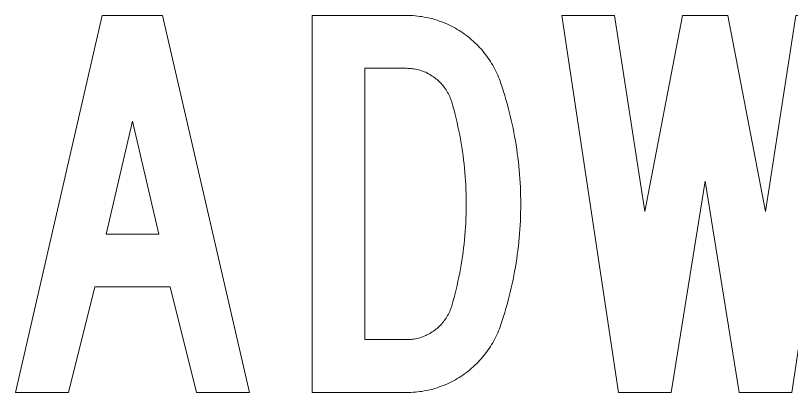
# Model space of a CAD drawing. Extents: x 0 to 420, y 0 to 297.
# Drawn here: x 152.46 to 170.97, y 233.74 to 242.74 of the extents above; entities that cross this region are included whole.
import ezdxf

# ---------------------------------------------------------------- set-up
doc = ezdxf.new("R2010")
doc.units = 0
doc.header["$LTSCALE"] = 0.5
doc.layers.add('L25', color=1, linetype='CONTINUOUS')

msp = doc.modelspace()

# ---------------------------------------------------------------- linework, layer by layer
at = {"layer": 'L25', "lineweight": 0}
for points in [[(152.4648944, 233.7402573), (154.5339039, 242.7386122), (155.9724165, 242.7386122), (158.041426, 233.7402573), (156.7834927, 233.7402573), (156.1529957, 236.2591845), (154.3563854, 236.2591845), (153.7258884, 233.7402573), (152.4648944, 233.7402573)], [(159.5411518, 233.7402573), (161.7907405, 233.7402573), (161.8427718, 233.7402573), (161.8948031, 233.743318), (161.9468344, 233.7463786), (162.0019264, 233.7494393), (162.0539577, 233.7555606), (162.105989, 233.7616819), (162.1580203, 233.7678033), (162.2100516, 233.7769853), (162.2620829, 233.7861673), (162.3141142, 233.7984099), (162.3661455, 233.8106526), (162.4151162, 233.8228952), (162.4671475, 233.8381986), (162.5191788, 233.8535019), (162.5681494, 233.8718659), (162.61712, 233.8902299), (162.6660907, 233.9085939), (162.7150613, 233.9269579), (162.764032, 233.9483825), (162.8130026, 233.9728678), (162.8589126, 233.9942925), (162.9078832, 234.0187778), (162.9537932, 234.0432631), (162.9997032, 234.0708091), (163.0425525, 234.0983551), (163.0884624, 234.1259011), (163.1313118, 234.1565077), (163.1741611, 234.1871144), (163.2170104, 234.217721), (163.2598597, 234.2513883), (163.2996483, 234.2850557), (163.3424976, 234.318723), (163.3822863, 234.3523903), (163.4190143, 234.3891183), (163.4588029, 234.4258462), (163.4955309, 234.4625742), (163.5322589, 234.5023629), (163.5659262, 234.5421515), (163.5995935, 234.5819401), (163.6332608, 234.6217288), (163.6669281, 234.6645781), (163.7005954, 234.7043667), (163.7312021, 234.7472161), (163.7587481, 234.793126), (163.7893547, 234.8359753), (163.8169007, 234.8818853), (163.8444467, 234.9277953), (163.868932, 234.9737053), (163.8934173, 235.0196152), (163.9179026, 235.0655252), (163.942388, 235.1144958), (163.9638126, 235.1634665), (163.9821766, 235.2124371), (164.0036013, 235.2614078), (164.0219653, 235.3103784), (164.0372686, 235.359349), (164.0709359, 235.4572903), (164.1015425, 235.5521709), (164.1321492, 235.6501122), (164.1596952, 235.7449928), (164.1872412, 235.8429341), (164.2147871, 235.9408754), (164.2392725, 236.0388167), (164.2637578, 236.1367579), (164.2882431, 236.2346992), (164.3096678, 236.3326405), (164.3310924, 236.4336424), (164.3494564, 236.5315837), (164.3678204, 236.629525), (164.3861844, 236.7305269), (164.4014877, 236.8315289), (164.416791, 236.9294702), (164.4320944, 237.0304721), (164.444337, 237.131474), (164.4565797, 237.2294153), (164.4688223, 237.3304173), (164.4780043, 237.4314192), (164.4871863, 237.5324212), (164.4933077, 237.6334231), (164.499429, 237.734425), (164.5055503, 237.835427), (164.508611, 237.9364289), (164.5116716, 238.0374309), (164.5147323, 238.1384328), (164.5147323, 238.2394348), (164.5147323, 238.3404367), (164.5116716, 238.4414386), (164.508611, 238.5424406), (164.5055503, 238.6434425), (164.499429, 238.7444445), (164.4933077, 238.8454464), (164.4871863, 238.9464484), (164.4780043, 239.0474503), (164.4688223, 239.1484522), (164.4565797, 239.2494542), (164.444337, 239.3504561), (164.4320944, 239.4483974), (164.416791, 239.5493993), (164.4014877, 239.6504013), (164.3861844, 239.7483426), (164.3678204, 239.8493445), (164.3494564, 239.9472858), (164.3310924, 240.0482877), (164.3096678, 240.146229), (164.2882431, 240.2441703), (164.2637578, 240.3421116), (164.2392725, 240.4400528), (164.2147871, 240.5379941), (164.1872412, 240.6359354), (164.1596952, 240.7338767), (164.1321492, 240.831818), (164.1015425, 240.9266986), (164.0709359, 241.0246399), (164.0372686, 241.1195205), (164.0219653, 241.1684911), (164.0036013, 241.2205224), (163.9821766, 241.269493), (163.9638126, 241.3184637), (163.942388, 241.3643737), (163.9179026, 241.4133443), (163.8934173, 241.4592543), (163.868932, 241.5082249), (163.8444467, 241.5541349), (163.8169007, 241.5969842), (163.7893547, 241.6428942), (163.7587481, 241.6888041), (163.7312021, 241.7316535), (163.7005954, 241.7745028), (163.6669281, 241.8173521), (163.6332608, 241.8571407), (163.5995935, 241.89999), (163.5659262, 241.9397787), (163.5322589, 241.9765066), (163.4955309, 242.0162953), (163.4588029, 242.0530233), (163.4190143, 242.0897513), (163.3822863, 242.1264792), (163.3424976, 242.1601465), (163.2996483, 242.1968745), (163.2598597, 242.2274812), (163.2170104, 242.2611485), (163.1741611, 242.2917551), (163.1313118, 242.3223618), (163.0884624, 242.3529684), (163.0425525, 242.3805144), (162.9997032, 242.4080604), (162.9537932, 242.4356064), (162.9078832, 242.4600917), (162.8589126, 242.484577), (162.8130026, 242.5090623), (162.764032, 242.530487), (162.7150613, 242.5519117), (162.6660907, 242.5702756), (162.61712, 242.5917003), (162.5681494, 242.6070036), (162.5191788, 242.6253676), (162.4671475, 242.6406709), (162.4151162, 242.6559743), (162.3661455, 242.6682169), (162.3141142, 242.6804596), (162.2620829, 242.6927022), (162.2100516, 242.7018842), (162.1580203, 242.7110662), (162.105989, 242.7171876), (162.0539577, 242.7263696), (162.0019264, 242.7294302), (161.9468344, 242.7355516), (161.8948031, 242.7386122), (161.8427718, 242.7386122), (161.7907405, 242.7386122), (159.5411518, 242.7386122), (159.5411518, 233.7402573)], [(166.8438983, 233.7402573), (165.4941451, 242.7386122), (166.7520784, 242.7386122), (167.4743953, 238.0588555), (168.3711701, 242.7386122), (169.4515849, 242.7386122), (170.3514204, 238.0588555), (171.0706766, 242.7386122), (172.3286099, 242.7386122), (170.9819173, 233.7402573), (169.7209234, 233.7402573), (168.9129078, 238.7811724), (168.1018316, 233.7402573), (166.8438983, 233.7402573)], [(160.7990851, 235.0012512), (161.7907405, 235.0012512), (161.8244078, 235.0012512), (161.8611358, 235.0012512), (161.8978638, 235.0043119), (161.9345918, 235.0104332), (161.9682591, 235.0165546), (162.0049871, 235.0226759), (162.041715, 235.0287972), (162.0753823, 235.0379792), (162.1090497, 235.0471612), (162.1457776, 235.0594039), (162.179445, 235.0716465), (162.2131123, 235.0838892), (162.2467796, 235.0991925), (162.2773862, 235.1144958), (162.3110535, 235.1297992), (162.3416602, 235.1481632), (162.3722668, 235.1665272), (162.4028735, 235.1848911), (162.4334801, 235.2063158), (162.4640868, 235.2277405), (162.4916328, 235.2491651), (162.5191788, 235.2705898), (162.5467248, 235.2950751), (162.5742707, 235.3195604), (162.5987561, 235.3471064), (162.6232414, 235.3715917), (162.6477267, 235.3991377), (162.6691513, 235.4266837), (162.690576, 235.4572903), (162.7120007, 235.4848363), (162.7334253, 235.515443), (162.7517893, 235.5460496), (162.7701533, 235.5766563), (162.7885173, 235.6103236), (162.8038206, 235.6409302), (162.8191239, 235.6745975), (162.8344273, 235.7082648), (162.8466699, 235.7419322), (162.8589126, 235.7755995), (162.8680946, 235.8092668), (162.8956406, 235.9072081), (162.9231865, 236.0051493), (162.9476719, 236.10003), (162.9721572, 236.1979712), (162.9935818, 236.2959125), (163.0150065, 236.3938538), (163.0364311, 236.4917951), (163.0578558, 236.592797), (163.0762198, 236.6907383), (163.0915231, 236.7886796), (163.1068264, 236.8896815), (163.1221298, 236.9876228), (163.1374331, 237.0886247), (163.1496757, 237.186566), (163.1619184, 237.287568), (163.1711004, 237.3855092), (163.1802824, 237.4865112), (163.1894644, 237.5875131), (163.1955857, 237.6885151), (163.201707, 237.7864563), (163.2047677, 237.8874583), (163.210889, 237.9884602), (163.210889, 238.0894622), (163.2139497, 238.1904641), (163.2139497, 238.2914661), (163.210889, 238.3894073), (163.210889, 238.4904093), (163.2047677, 238.5914112), (163.201707, 238.6924132), (163.1955857, 238.7934151), (163.1894644, 238.8913564), (163.1802824, 238.9923583), (163.1711004, 239.0933603), (163.1619184, 239.1913016), (163.1496757, 239.2923035), (163.1374331, 239.3933054), (163.1221298, 239.4912467), (163.1068264, 239.5922487), (163.0915231, 239.6901899), (163.0762198, 239.7881312), (163.0578558, 239.8891332), (163.0364311, 239.9870744), (163.0150065, 240.0850157), (162.9935818, 240.182957), (162.9721572, 240.2808983), (162.9476719, 240.3788395), (162.9231865, 240.4767808), (162.8956406, 240.5716614), (162.8680946, 240.6696027), (162.8589126, 240.70327), (162.8466699, 240.7369373), (162.8344273, 240.7706047), (162.8191239, 240.804272), (162.8038206, 240.8379393), (162.7885173, 240.8716066), (162.7701533, 240.9022133), (162.7517893, 240.9328199), (162.7334253, 240.9634266), (162.7120007, 240.9940332), (162.690576, 241.0246399), (162.6691513, 241.0521858), (162.6477267, 241.0797318), (162.6232414, 241.1072778), (162.5987561, 241.1348238), (162.5742707, 241.1593091), (162.5467248, 241.1837944), (162.5191788, 241.2082797), (162.4916328, 241.2297044), (162.4640868, 241.2541897), (162.4334801, 241.2756144), (162.4028735, 241.2939784), (162.3722668, 241.315403), (162.3416602, 241.333767), (162.3110535, 241.3490703), (162.2773862, 241.3674343), (162.2467796, 241.3827376), (162.2131123, 241.3949803), (162.179445, 241.407223), (162.1457776, 241.4194656), (162.1090497, 241.4317083), (162.0753823, 241.4408903), (162.041715, 241.4500723), (162.0049871, 241.4592543), (161.9682591, 241.4653756), (161.9345918, 241.4684363), (161.8978638, 241.4745576), (161.8611358, 241.4776183), (161.8244078, 241.4776183), (161.7907405, 241.4806789), (160.7990851, 241.4806789), (160.7990851, 235.0012512)], [(155.2531602, 240.219685), (154.6257239, 237.5201785), (155.8836572, 237.5201785)]]:
    msp.add_lwpolyline(points, close=True, dxfattribs=at)

doc.saveas('drawing.dxf')
